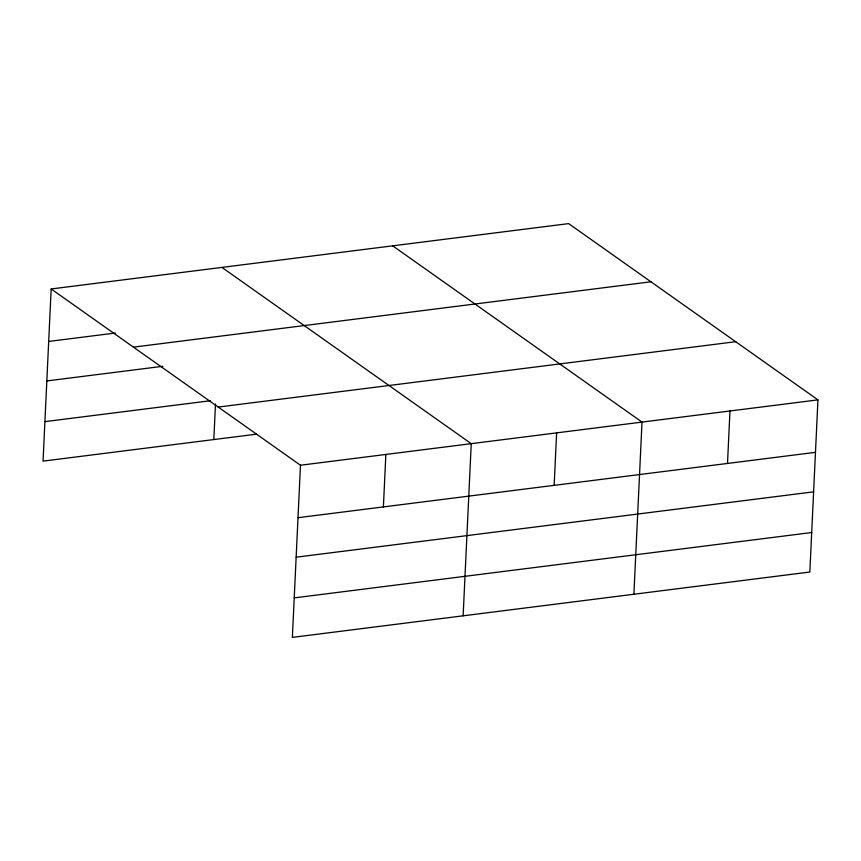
<?xml version="1.0" encoding="UTF-8"?>
<svg xmlns="http://www.w3.org/2000/svg" width="861" height="861" viewBox="0 0 861 861"><rect width="100%" height="100%" fill="white"/><g stroke="black" fill="none" stroke-linecap="round" stroke-linejoin="round"><path stroke-width="1.29" d="M51.165 288.973L300.478 465.231L292.363 637.388L809.835 572.027L817.95 399.87L568.637 223.612L51.165 288.973L43.05 461.13L256.503 434.17M213.819 439.562L215.487 404.013M383.393 506.914L385.868 454.447M463.132 615.819L471.247 443.663L221.934 267.405M554.15 485.346L556.626 432.879M633.89 594.241L642.015 422.094L392.702 245.837M727.502 463.455L729.977 410.977M48.69 341.451L115.396 333.024M133.444 347.144L650.905 281.784M46.828 380.939L162.901 366.28M44.912 421.632L210.342 400.742M218.21 407.07L735.681 341.709M300.478 465.231L817.95 399.87M298.003 517.698L815.475 452.337M296.141 557.196L813.613 491.835M294.225 597.889L811.697 532.529"/></g></svg>
